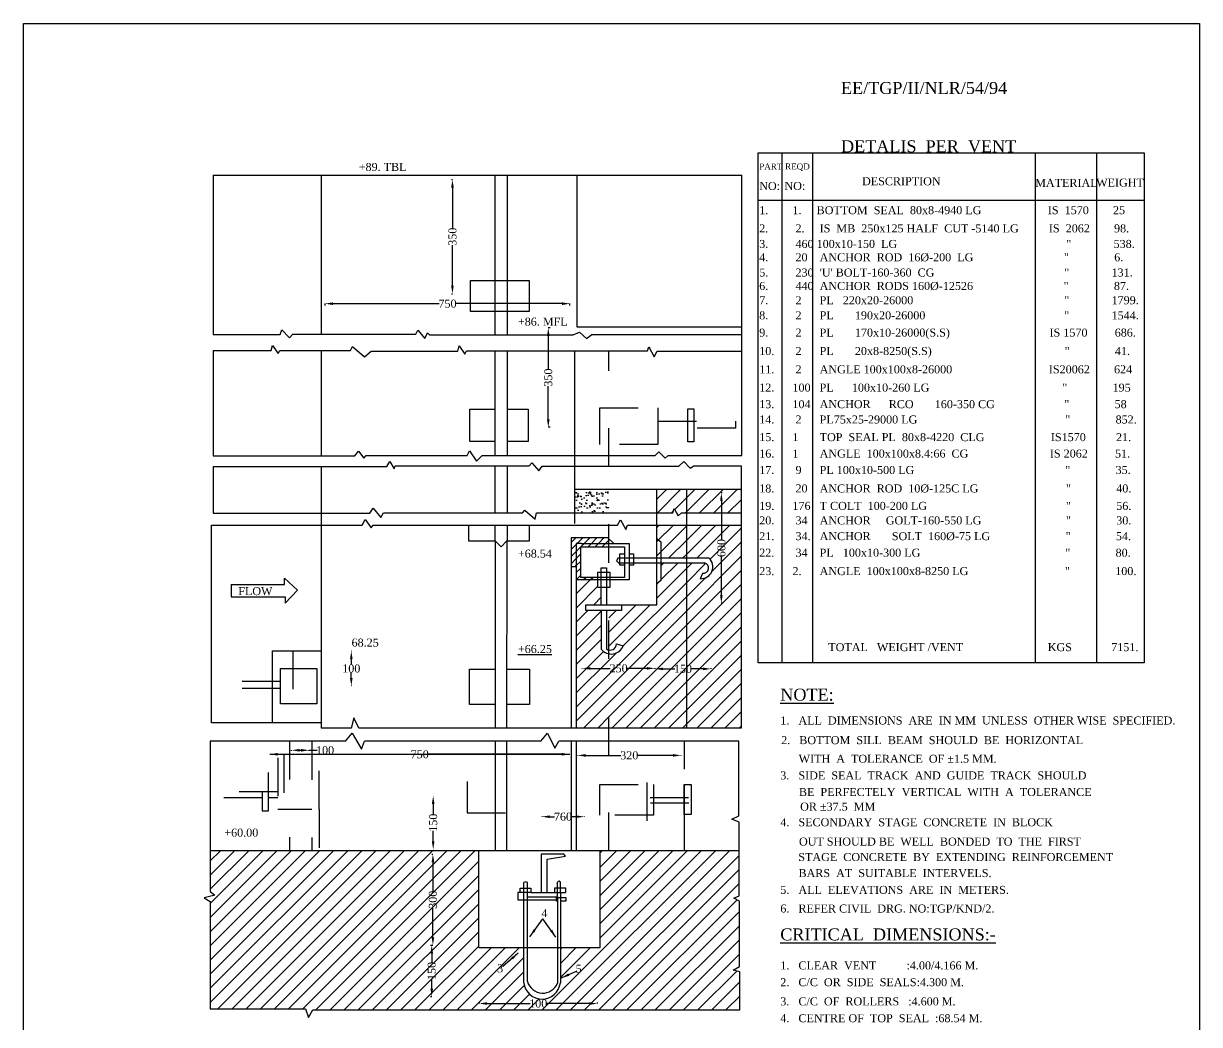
# Model space of a CAD drawing. Header units: millimetres. Extents: x 676 to 3617, y 672 to 4509.
# Drawn here: x 676 to 3616, y 2007 to 4509 of the extents above; entities that cross this region are included whole.
import ezdxf

# ---------------------------------------------------------------- set-up
doc = ezdxf.new("R2010")
doc.units = ezdxf.units.MM
doc.header["$MEASUREMENT"] = 0
doc.linetypes.add('ACAD_ISO03W100', pattern=[30, 12, -18])
for name, color, linetype in [('DIM', 5, 'Continuous'), ('DO LINE', 3, 'Continuous'), ('DWG.LINE', 10, 'Continuous'), ('HATCH', 2, 'Continuous'), ('RAILING', 4, 'Continuous'), ('TEXT', 7, 'Continuous')]:
    doc.layers.add(name, color=color, linetype=linetype)
doc.layers.add('TITLE', color=7, linetype='Continuous', lineweight=30)
doc.styles.get("Standard").update_dxf_attribs({"font": 'times.ttf', "height": 20})
doc.dimstyles.get("Standard").update_dxf_attribs({"dimtxt": 20, "dimasz": 20, "dimexe": 0.18, "dimexo": 0.0625, "dimgap": 0.09, "dimtad": 0, "dimtih": 1, "dimtoh": 1, "dimdec": 0, "dimzin": 0, "dimdsep": 46, "dimtxsty": 'Standard', "dimcen": 300, "dimclre": 256, "dimclrt": 4, "dimadec": 0, "dimazin": 0, "dimtfac": 1, "dimtdec": 0, "dimtofl": 0, "dimtmove": 0, "dimatfit": 3, "dimfxl": 0, "dimtolj": 1, "dimtzin": 0, "dimarcsym": 0})

# ---------------------------------------------------------------- blocks, each defined once
blk = doc.blocks.new('*D1')
at = {"layer": 'Defpoints', "color": 0, "ltscale": 0.2}
for p in [(1291.9, 2682.7), (2041.9, 2682.7), (2041.9, 2682.7)]:
    blk.add_point(p, dxfattribs=at)
at = {"layer": 'DIM', "lineweight": -2, "ltscale": 0.2}
for p, q in [((1291.9, 2682.7), (1291.9, 2682.9)), ((2041.9, 2682.7), (2041.9, 2682.9))]:
    blk.add_line(p, q, dxfattribs=at)
at = {"layer": 'DIM', "color": 0, "lineweight": -2, "ltscale": 0.2}
for p, q in [((1311.9, 2682.7), (1645.7, 2682.7)), ((2021.9, 2682.7), (1688.1, 2682.7))]:
    blk.add_line(p, q, dxfattribs=at)
at = {"layer": 'DIM', "color": 0, "ltscale": 0.2}
for points in [[(1311.9, 2686.1), (1311.9, 2679.4), (1291.9, 2682.7)], [(2021.9, 2686.1), (2021.9, 2679.4), (2041.9, 2682.7)]]:
    blk.add_solid(points, dxfattribs=at)
at = {"layer": 'DIM', "color": 4, "ltscale": 0.2, "insert": (1666.9, 2682.7), "char_height": 20, "attachment_point": 5}
blk.add_mtext('\\A1;750', dxfattribs=at)
blk = doc.blocks.new('*D2')
at = {"layer": 'Defpoints', "color": 0, "ltscale": 0.2}
for p in [(1815.5, 2062.7), (2110.9, 2062.7), (2110.9, 2059.8)]:
    blk.add_point(p, dxfattribs=at)
at = {"layer": 'DIM', "lineweight": -2, "ltscale": 0.2}
for p, q in [((1815.5, 2062.7), (1815.5, 2059.6)), ((2110.9, 2062.7), (2110.9, 2059.6))]:
    blk.add_line(p, q, dxfattribs=at)
at = {"layer": 'DIM', "color": 0, "lineweight": -2, "ltscale": 0.2}
for p, q in [((1835.5, 2059.8), (1943.2, 2059.8)), ((2090.9, 2059.8), (1983.2, 2059.8))]:
    blk.add_line(p, q, dxfattribs=at)
at = {"layer": 'DIM', "color": 0, "ltscale": 0.2}
for points in [[(1835.5, 2063.1), (1835.5, 2056.5), (1815.5, 2059.8)], [(2090.9, 2063.1), (2090.9, 2056.5), (2110.9, 2059.8)]]:
    blk.add_solid(points, dxfattribs=at)
at = {"layer": 'DIM', "color": 4, "ltscale": 0.2, "insert": (1963.2, 2059.8), "char_height": 20, "attachment_point": 5}
blk.add_mtext('\\A1;100', dxfattribs=at)
blk = doc.blocks.new('*D3')
at = {"layer": 'Defpoints', "color": 0, "ltscale": 0.2}
for p in [(1694.1, 2205.5), (1697, 2205.5), (1694.1, 2077)]:
    blk.add_point(p, dxfattribs=at)
at = {"layer": 'DIM', "lineweight": -2, "ltscale": 0.2}
for p, q in [((1694.1, 2205.5), (1697.2, 2205.5)), ((1694.1, 2077), (1697.2, 2077))]:
    blk.add_line(p, q, dxfattribs=at)
at = {"layer": 'DIM', "color": 0, "lineweight": -2, "ltscale": 0.2}
for p, q in [((1697, 2185.5), (1697, 2161.2)), ((1697, 2097), (1697, 2121.3))]:
    blk.add_line(p, q, dxfattribs=at)
at = {"layer": 'DIM', "color": 0, "ltscale": 0.2}
for points in [[(1693.6, 2185.5), (1700.3, 2185.5), (1697, 2205.5)], [(1693.6, 2097), (1700.3, 2097), (1697, 2077)]]:
    blk.add_solid(points, dxfattribs=at)
at = {"layer": 'DIM', "color": 4, "ltscale": 0.2, "insert": (1697, 2141.2), "char_height": 20, "attachment_point": 5, "rotation": 90}
blk.add_mtext('\\A1;150', dxfattribs=at)
blk = doc.blocks.new('*D4')
at = {"layer": 'Defpoints', "color": 0, "ltscale": 0.2}
for p in [(1697, 2432.8), (1699.9, 2432.8), (1697, 2205.5)]:
    blk.add_point(p, dxfattribs=at)
at = {"layer": 'DIM', "lineweight": -2, "ltscale": 0.2}
for p, q in [((1697, 2432.8), (1700.1, 2432.8)), ((1697, 2205.5), (1700.1, 2205.5))]:
    blk.add_line(p, q, dxfattribs=at)
at = {"layer": 'DIM', "color": 0, "lineweight": -2, "ltscale": 0.2}
for p, q in [((1699.9, 2412.8), (1699.9, 2340.3)), ((1699.9, 2225.5), (1699.9, 2298.1))]:
    blk.add_line(p, q, dxfattribs=at)
at = {"layer": 'DIM', "color": 0, "ltscale": 0.2}
for points in [[(1696.6, 2412.8), (1703.3, 2412.8), (1699.9, 2432.8)], [(1696.6, 2225.5), (1703.3, 2225.5), (1699.9, 2205.5)]]:
    blk.add_solid(points, dxfattribs=at)
at = {"layer": 'DIM', "color": 4, "ltscale": 0.2, "insert": (1699.9, 2319.2), "char_height": 20, "attachment_point": 5, "rotation": 90}
blk.add_mtext('\\A1;300', dxfattribs=at)
blk = doc.blocks.new('*D5')
at = {"layer": 'Defpoints', "color": 0, "ltscale": 0.2}
for p in [(1700.2, 2578.6), (1700.6, 2578.6), (1700.2, 2445)]:
    blk.add_point(p, dxfattribs=at)
at = {"layer": 'DIM', "lineweight": -2, "ltscale": 0.2}
for p, q in [((1700.2, 2578.6), (1700.7, 2578.6)), ((1700.2, 2445), (1700.7, 2445))]:
    blk.add_line(p, q, dxfattribs=at)
at = {"layer": 'DIM', "color": 0, "lineweight": -2, "ltscale": 0.2}
for p, q in [((1700.6, 2558.6), (1700.6, 2531.8)), ((1700.6, 2465), (1700.6, 2491.8))]:
    blk.add_line(p, q, dxfattribs=at)
at = {"layer": 'DIM', "color": 0, "ltscale": 0.2}
for points in [[(1697.2, 2558.6), (1703.9, 2558.6), (1700.6, 2578.6)], [(1697.2, 2465), (1703.9, 2465), (1700.6, 2445)]]:
    blk.add_solid(points, dxfattribs=at)
at = {"layer": 'DIM', "color": 4, "ltscale": 0.2, "insert": (1700.6, 2511.8), "char_height": 20, "attachment_point": 5, "rotation": 90}
blk.add_mtext('\\A1;150', dxfattribs=at)
blk = doc.blocks.new('*D6')
at = {"layer": 'Defpoints', "color": 0, "ltscale": 0.2}
for p in [(1972.2, 2527.1), (2077.8, 2527.1), (2077.8, 2526.8)]:
    blk.add_point(p, dxfattribs=at)
at = {"layer": 'DIM', "lineweight": -2, "ltscale": 0.2}
for p, q in [((1972.2, 2527.1), (1972.2, 2526.6)), ((2077.8, 2527.1), (2077.8, 2526.6))]:
    blk.add_line(p, q, dxfattribs=at)
at = {"layer": 'DIM', "color": 0, "lineweight": -2, "ltscale": 0.2}
for p, q in [((1992.2, 2526.8), (2003.8, 2526.8)), ((2057.8, 2526.8), (2046.1, 2526.8))]:
    blk.add_line(p, q, dxfattribs=at)
at = {"layer": 'DIM', "color": 0, "ltscale": 0.2}
for points in [[(1992.2, 2530.1), (1992.2, 2523.5), (1972.2, 2526.8)], [(2057.8, 2530.1), (2057.8, 2523.5), (2077.8, 2526.8)]]:
    blk.add_solid(points, dxfattribs=at)
at = {"layer": 'DIM', "color": 4, "ltscale": 0.2, "insert": (2025, 2526.8), "char_height": 20, "attachment_point": 5}
blk.add_mtext('\\A1;760', dxfattribs=at)
blk = doc.blocks.new('*D7')
at = {"layer": 'Defpoints', "color": 0, "ltscale": 0.2}
for p in [(2061.7, 2680.3), (2320.1, 2680.3), (2320.1, 2680)]:
    blk.add_point(p, dxfattribs=at)
at = {"layer": 'DIM', "lineweight": -2, "ltscale": 0.2}
for p, q in [((2061.7, 2680.2), (2061.7, 2679.8)), ((2320.1, 2680.2), (2320.1, 2679.8))]:
    blk.add_line(p, q, dxfattribs=at)
at = {"layer": 'DIM', "color": 0, "lineweight": -2, "ltscale": 0.2}
for p, q in [((2081.7, 2680), (2169.8, 2680)), ((2300.1, 2680), (2212, 2680))]:
    blk.add_line(p, q, dxfattribs=at)
at = {"layer": 'DIM', "color": 0, "ltscale": 0.2}
for points in [[(2081.7, 2683.3), (2081.7, 2676.6), (2061.7, 2680)], [(2300.1, 2683.3), (2300.1, 2676.6), (2320.1, 2680)]]:
    blk.add_solid(points, dxfattribs=at)
at = {"layer": 'DIM', "color": 4, "ltscale": 0.2, "insert": (2190.9, 2680), "char_height": 20, "attachment_point": 5}
blk.add_mtext('\\A1;320', dxfattribs=at)
blk = doc.blocks.new('*D8')
at = {"layer": 'Defpoints', "color": 0, "ltscale": 0.2}
for p in [(1496.5, 2940.6), (1495.9, 2853.8), (1496.5, 2853.8)]:
    blk.add_point(p, dxfattribs=at)
at = {"layer": 'DIM', "lineweight": -2, "ltscale": 0.2}
for p, q in [((1496.5, 2940.6), (1495.7, 2940.6)), ((1496.5, 2853.8), (1495.7, 2853.8))]:
    blk.add_line(p, q, dxfattribs=at)
at = {"layer": 'DIM', "color": 0, "lineweight": -2, "ltscale": 0.2}
for p, q in [((1495.9, 2920.6), (1495.9, 2907.5)), ((1495.9, 2873.8), (1495.9, 2886.9))]:
    blk.add_line(p, q, dxfattribs=at)
at = {"layer": 'DIM', "color": 0, "ltscale": 0.2}
for points in [[(1492.6, 2920.6), (1499.2, 2920.6), (1495.9, 2940.6)], [(1492.6, 2873.8), (1499.2, 2873.8), (1495.9, 2853.8)]]:
    blk.add_solid(points, dxfattribs=at)
at = {"layer": 'DIM', "color": 4, "ltscale": 0.2, "insert": (1495.9, 2897.2), "char_height": 20, "attachment_point": 5}
blk.add_mtext('\\A1;100', dxfattribs=at)
blk = doc.blocks.new('*D9')
at = {"layer": 'Defpoints', "color": 0, "ltscale": 0.2}
for p in [(1346.6, 2691.3), (1390.3, 2692.8), (1390.3, 2691.3)]:
    blk.add_point(p, dxfattribs=at)
at = {"layer": 'DIM', "lineweight": -2, "ltscale": 0.2}
for p, q in [((1346.6, 2691.4), (1346.6, 2693)), ((1390.3, 2691.4), (1390.3, 2693))]:
    blk.add_line(p, q, dxfattribs=at)
at = {"layer": 'DIM', "color": 0, "lineweight": -2, "ltscale": 0.2}
for p, q in [((1366.6, 2692.8), (1370.3, 2692.8)), ((1390.3, 2692.8), (1410.3, 2692.8))]:
    blk.add_line(p, q, dxfattribs=at)
at = {"layer": 'DIM', "color": 0, "ltscale": 0.2}
for points in [[(1366.6, 2696.1), (1366.6, 2689.5), (1346.6, 2692.8)], [(1370.3, 2696.1), (1370.3, 2689.5), (1390.3, 2692.8)]]:
    blk.add_solid(points, dxfattribs=at)
at = {"layer": 'DIM', "color": 4, "ltscale": 0.2, "insert": (1430.3, 2692.8), "char_height": 20, "attachment_point": 5}
blk.add_mtext('\\A1;100', dxfattribs=at)
blk = doc.blocks.new('*D10')
at = {"layer": 'Defpoints', "color": 0, "ltscale": 0.2}
for p in [(2073.3, 2897.5), (2255.1, 2897.5), (2255.1, 2897.5)]:
    blk.add_point(p, dxfattribs=at)
at = {"layer": 'DIM', "lineweight": -2, "ltscale": 0.2}
for p, q in [((2073.3, 2897.5), (2073.3, 2897.7)), ((2255.1, 2897.5), (2255.1, 2897.7))]:
    blk.add_line(p, q, dxfattribs=at)
at = {"layer": 'DIM', "color": 0, "lineweight": -2, "ltscale": 0.2}
for p, q in [((2093.3, 2897.5), (2142.8, 2897.5)), ((2235.1, 2897.5), (2185.6, 2897.5))]:
    blk.add_line(p, q, dxfattribs=at)
at = {"layer": 'DIM', "color": 0, "ltscale": 0.2}
for points in [[(2093.3, 2900.8), (2093.3, 2894.2), (2073.3, 2897.5)], [(2235.1, 2900.8), (2235.1, 2894.2), (2255.1, 2897.5)]]:
    blk.add_solid(points, dxfattribs=at)
at = {"layer": 'DIM', "color": 4, "ltscale": 0.2, "insert": (2164.2, 2897.5), "char_height": 20, "attachment_point": 5}
blk.add_mtext('\\A1;250', dxfattribs=at)
blk = doc.blocks.new('*D11')
at = {"layer": 'Defpoints', "color": 0, "ltscale": 0.2}
for p in [(2255.1, 2897.7), (2394.8, 2897.7), (2394.8, 2896.2)]:
    blk.add_point(p, dxfattribs=at)
at = {"layer": 'DIM', "lineweight": -2, "ltscale": 0.2}
for p, q in [((2255.1, 2897.6), (2255.1, 2896)), ((2394.8, 2897.6), (2394.8, 2896))]:
    blk.add_line(p, q, dxfattribs=at)
at = {"layer": 'DIM', "color": 0, "lineweight": -2, "ltscale": 0.2}
for p, q in [((2275.1, 2896.2), (2305, 2896.2)), ((2374.8, 2896.2), (2344.9, 2896.2))]:
    blk.add_line(p, q, dxfattribs=at)
at = {"layer": 'DIM', "color": 0, "ltscale": 0.2}
for points in [[(2275.1, 2899.5), (2275.1, 2892.8), (2255.1, 2896.2)], [(2374.8, 2899.5), (2374.8, 2892.8), (2394.8, 2896.2)]]:
    blk.add_solid(points, dxfattribs=at)
at = {"layer": 'DIM', "color": 4, "ltscale": 0.2, "insert": (2325, 2896.2), "char_height": 20, "attachment_point": 5}
blk.add_mtext('\\A1;150', dxfattribs=at)
blk = doc.blocks.new('*D12')
at = {"layer": 'Defpoints', "color": 0, "ltscale": 0.2}
for p in [(2421, 3336.2), (2423.3, 3336.2), (2423.3, 3060.2)]:
    blk.add_point(p, dxfattribs=at)
at = {"layer": 'DIM', "lineweight": -2, "ltscale": 0.2}
for p, q in [((2423.3, 3336.2), (2420.8, 3336.2)), ((2423.3, 3060.2), (2420.8, 3060.2))]:
    blk.add_line(p, q, dxfattribs=at)
at = {"layer": 'DIM', "color": 0, "lineweight": -2, "ltscale": 0.2}
for p, q in [((2421, 3316.2), (2421, 3219.3)), ((2421, 3080.2), (2421, 3177.1))]:
    blk.add_line(p, q, dxfattribs=at)
at = {"layer": 'DIM', "color": 0, "ltscale": 0.2}
for points in [[(2417.7, 3316.2), (2424.4, 3316.2), (2421, 3336.2)], [(2417.7, 3080.2), (2424.4, 3080.2), (2421, 3060.2)]]:
    blk.add_solid(points, dxfattribs=at)
at = {"layer": 'DIM', "color": 4, "ltscale": 0.2, "insert": (2421, 3198.2), "char_height": 20, "attachment_point": 5, "rotation": 90}
blk.add_mtext('\\A1;600', dxfattribs=at)
blk = doc.blocks.new('*D24')
at = {"layer": 'Defpoints', "color": 0, "ltscale": 0.2}
for p in [(1430.2, 3798.7), (2042.6, 3809), (2042.6, 3798.7)]:
    blk.add_point(p, dxfattribs=at)
at = {"layer": 'DIM', "lineweight": -2, "ltscale": 0.2}
for p, q in [((1430.2, 3804), (1430.2, 3809.1)), ((2042.6, 3804), (2042.6, 3809.1))]:
    blk.add_line(p, q, dxfattribs=at)
at = {"layer": 'DIM', "color": 0, "lineweight": -2, "ltscale": 0.2}
for p, q in [((1450.2, 3809), (1715.2, 3809)), ((2022.6, 3809), (1757.5, 3809))]:
    blk.add_line(p, q, dxfattribs=at)
at = {"layer": 'DIM', "color": 0, "ltscale": 0.2}
for points in [[(1450.2, 3812.3), (1450.2, 3805.6), (1430.2, 3809)], [(2022.6, 3812.3), (2022.6, 3805.6), (2042.6, 3809)]]:
    blk.add_solid(points, dxfattribs=at)
at = {"layer": 'DIM', "color": 4, "ltscale": 0.2, "insert": (1736.4, 3809), "char_height": 20, "attachment_point": 5}
blk.add_mtext('\\A1;750', dxfattribs=at)
blk = doc.blocks.new('*D25')
at = {"layer": 'Defpoints', "color": 0, "ltscale": 0.2}
for p in [(1988.3, 3748.5), (1993.1, 3748.5), (1993.1, 3499.9)]:
    blk.add_point(p, dxfattribs=at)
at = {"layer": 'DIM', "lineweight": -2, "ltscale": 0.2}
for p, q in [((1993.1, 3748.5), (1988.1, 3748.5)), ((1993.1, 3499.9), (1988.1, 3499.9))]:
    blk.add_line(p, q, dxfattribs=at)
at = {"layer": 'DIM', "color": 0, "lineweight": -2, "ltscale": 0.2}
for p, q in [((1988.3, 3728.5), (1988.3, 3645.3)), ((1988.3, 3519.9), (1988.3, 3603.1))]:
    blk.add_line(p, q, dxfattribs=at)
at = {"layer": 'DIM', "color": 0, "ltscale": 0.2}
for points in [[(1985, 3728.5), (1991.6, 3728.5), (1988.3, 3748.5)], [(1985, 3519.9), (1991.6, 3519.9), (1988.3, 3499.9)]]:
    blk.add_solid(points, dxfattribs=at)
at = {"layer": 'DIM', "color": 4, "ltscale": 0.2, "insert": (1988.3, 3624.2), "char_height": 20, "attachment_point": 5, "rotation": 90}
blk.add_mtext('\\A1;350', dxfattribs=at)
blk = doc.blocks.new('*D26')
at = {"layer": 'Defpoints', "color": 0, "ltscale": 0.2}
for p in [(1746.1, 4118.9), (1748.8, 4118.9), (1746.1, 3833.8)]:
    blk.add_point(p, dxfattribs=at)
at = {"layer": 'DIM', "lineweight": -2, "ltscale": 0.2}
for p, q in [((1746.2, 4118.9), (1748.9, 4118.9)), ((1746.2, 3833.8), (1748.9, 3833.8))]:
    blk.add_line(p, q, dxfattribs=at)
at = {"layer": 'DIM', "color": 0, "lineweight": -2, "ltscale": 0.2}
for p, q in [((1748.8, 4098.9), (1748.8, 3997.5)), ((1748.8, 3853.8), (1748.8, 3955.2))]:
    blk.add_line(p, q, dxfattribs=at)
at = {"layer": 'DIM', "color": 0, "ltscale": 0.2}
for points in [[(1745.4, 4098.9), (1752.1, 4098.9), (1748.8, 4118.9)], [(1745.4, 3853.8), (1752.1, 3853.8), (1748.8, 3833.8)]]:
    blk.add_solid(points, dxfattribs=at)
at = {"layer": 'DIM', "color": 4, "ltscale": 0.2, "insert": (1748.8, 3976.3), "char_height": 20, "attachment_point": 5, "rotation": 90}
blk.add_mtext('\\A1;350', dxfattribs=at)

msp = doc.modelspace()

# ---------------------------------------------------------------- hatches: boundary and pattern name
at = {"layer": 'HATCH', "ltscale": 0.2}
h = msp.add_hatch(dxfattribs=at)
h.set_pattern_fill('AR-SAND', color=256, scale=10, style=0)
h.paths.add_polyline_path([(2139.7, 3345.3), (2055.1, 3345.3), (2055.1, 3286.5), (2139.7, 3286.5)])
h = msp.add_hatch(dxfattribs=at)
h.set_pattern_fill('ANSI31', color=256, scale=200, style=0)
h.paths.add_polyline_path([(2334.4, 3345.3), (2259.6, 3345.3), (2259.6, 3286.5), (2299.7, 3286.5), (2303.3, 3297), (2312.7, 3279.1), (2321.2, 3286), (2334.4, 3286)])
h.paths.add_polyline_path([(2470.4, 3345.3), (2334.4, 3345.3), (2334.4, 3286), (2470.4, 3286)])
h = msp.add_hatch(dxfattribs=at)
h.set_pattern_fill('ANSI31', color=256, scale=200, style=0)
h.paths.add_polyline_path([(2470.4, 3255.7), (2334.4, 3255.7), (2334.4, 3173.5), (2390.1, 3173.5, -0.698089), (2368.3, 3121.4), (2374.2, 3135, 0.913841), (2379.2, 3161.3), (2334.4, 3161.3), (2334.4, 2748.3), (2470.4, 2748.3)])
h.paths.add_polyline_path([(2139.7, 2933.9, -0.181524), (2120.8, 2945.6), (2120.8, 3042.1), (2082.5, 3042.1), (2082.5, 3056.5), (2120.8, 3056.5), (2120.8, 3099.3), (2112.6, 3099.3), (2112.6, 3118.4), (2058.4, 3118.4), (2058.4, 2748.3), (2139.7, 2748.3)])
h = msp.add_hatch(dxfattribs=at)
h.set_pattern_fill('ANSI31', color=256, scale=200, style=0)
h.paths.add_polyline_path([(2334.4, 3161.3), (2270, 3161.3), (2270, 3116.9), (2259.6, 3108.4), (2259.6, 3056.5), (2171.4, 3056.5), (2171.4, 3042.1), (2139.7, 3042.1), (2139.7, 2943.6, 0.467577), (2159.2, 2958.9), (2175.3, 2953.5, -0.36421), (2139.7, 2933.9), (2139.7, 2748.3), (2334.4, 2748.3)])
h.paths.add_polyline_path([(2334.4, 3255.7), (2259.6, 3255.7), (2259.6, 3173.5), (2334.4, 3173.5)])
h = msp.add_hatch(dxfattribs=at)
h.set_pattern_fill('ANSI31', color=256, scale=100, style=0)
h.paths.add_polyline_path([(2058.4, 3209.8), (2070.7, 3209.8), (2139.7, 3209.8), (2139.7, 3221), (2136.8, 3223.6), (2045.3, 3223.6), (2045.3, 3152.1), (2058.4, 3152.1)])
h = msp.add_hatch(dxfattribs=at)
h.set_pattern_fill('ANSI31', color=256, scale=100, style=0)
h.paths.add_polyline_path([(2069.8, 3201.5), (2139.7, 3201.5), (2139.7, 3209.8), (2070.7, 3209.8), (2058.4, 3209.8), (2058.4, 3118.4), (2112.6, 3118.4), (2112.6, 3125), (2069.8, 3125)])
h = msp.add_hatch(dxfattribs=at)
h.set_pattern_fill('ANSI31', color=256, scale=200, style=0)
h.paths.add_polyline_path([(1814.4, 2441.5), (1143.3, 2441.5), (1143.3, 2340.2), (1154.5, 2330.7), (1127.7, 2323.7), (1143.3, 2314.8), (1143.3, 2046.3), (1381.5, 2046.3), (1388.8, 2024.6), (1399.5, 2043.7), (2467.5, 2043.7), (2467.5, 2139.4), (2450.3, 2143), (2466.4, 2152.7), (2466.4, 2315.9), (2452.1, 2323.3), (2465.5, 2329.2), (2465.5, 2441.5), (2118.1, 2441.5), (2118.1, 2199.6), (2018.6, 2199.6), (2018.6, 2111.2, -0.877364), (1927.1, 2111.2), (1927.1, 2199.6), (1814.4, 2199.6)])
h.paths.add_polyline_path([(1938.3, 2075), (1988.1, 2075), (1988.1, 2044.6), (1938.3, 2044.6)], flags=24)
h.paths.add_polyline_path([(1681.8, 2116.4), (1681.8, 2166.1), (1712.2, 2166.1), (1712.2, 2116.4)], flags=24)
h.paths.add_polyline_path([(1684.8, 2293.2), (1684.8, 2345.2), (1715.1, 2345.2), (1715.1, 2293.2)], flags=24)
h.paths.add_polyline_path([(1855.5, 2132.2), (1880.4, 2132.2), (1880.4, 2162.7), (1855.5, 2162.7)], flags=24)
h.paths.add_polyline_path([(2051.7, 2131.3), (2076.5, 2131.3), (2076.5, 2161.2), (2051.7, 2161.2)], flags=24)

# ---------------------------------------------------------------- linework, layer by layer
at = {"layer": 'DIM', "ltscale": 0.2}
msp.add_line((1291.9, 2682.7), (2041.9, 2682.7), dxfattribs=at)
at = {"layer": 'DO LINE', "linetype": 'ACAD_ISO03W100', "ltscale": 8}
for p, q in [((2139.7, 2441.5), (2139.7, 3691.4)), ((1349.9, 2941.2), (1349.9, 2761)), ((1319.1, 2864.5), (1146.6, 2864.5)), ((1319.1, 2847.3), (1146.6, 2847.3)), ((1288.8, 2541.6), (1288.8, 2715.7)), ((1341.1, 2715.7), (1341.1, 2441.5)), ((1397, 2714.8), (1397, 2441.5)), ((1415.3, 2545.2), (1415.3, 2715.7)), ((1327, 2682.7), (1327, 2545.2)), ((1311.9, 2673.7), (1311.9, 2545.2)), ((1311.9, 2588.9), (1143.3, 2588.9)), ((1273.2, 2588.9), (1273.2, 2541.6)), ((1785.2, 2614.4), (1785.2, 2536.5)), ((2235.9, 2516.5), (2235.9, 2615.9)), ((1273.2, 2574.1), (1143.3, 2574.1)), ((1311.9, 2574.1), (1288.8, 2574.1)), ((2242.8, 2575), (2464.7, 2575)), ((2243.9, 2561.3), (2464.7, 2561.3)), ((1273.2, 2541.6), (1288.8, 2541.6)), ((1311.9, 2545.2), (1397, 2545.2)), ((1415.3, 2545.2), (1415.3, 2441.5)), ((1785.2, 2536.5), (1939.5, 2536.5))]:
    msp.add_line(p, q, dxfattribs=at)
for points in [[(1855.4, 3464.5), (1792, 3464.5), (1792, 3545.1), (1855.4, 3545.1)], [(1885.7, 3545.1), (1938.3, 3545.1), (1938.3, 3464.5), (1885.7, 3464.5)], [(2262.5, 3515.7), (2456.2, 3515.7), (2456.2, 3497.5), (2262.5, 3497.5)]]:
    msp.add_lwpolyline(points, dxfattribs=at)
for points in [[(2117.4, 3548.6), (2262.5, 3548.6), (2262.5, 3457.4), (2117.4, 3457.4)], [(2337.4, 3545.9), (2352.5, 3545.9), (2352.5, 3463.6), (2337.4, 3463.6)], [(1319.1, 2897.1), (1409.4, 2897.1), (1409.4, 2808.9), (1319.1, 2808.9)], [(2117, 2607.3), (2251.1, 2607.3), (2251.1, 2530.2), (2117, 2530.2)]]:
    msp.add_lwpolyline(points, close=True, dxfattribs=at)
at = {"layer": 'DWG.LINE', "ltscale": 0.2}
for p, q in [((1150.3, 4130.5), (2472.1, 4130.5)), ((1150.3, 4130.5), (1150.3, 3732.2)), ((1420.6, 4130.5), (1420.6, 3732.5)), ((1855.4, 3731.1), (1855.4, 4130.5)), ((1885.7, 4130.5), (1885.7, 3731.1)), ((2060.2, 3750.4), (2060.2, 4130.5)), ((2472.1, 3429.3), (2472.1, 4130.5)), ((1317.8, 3732.2), (1322.6, 3743.8)), ((1322.6, 3743.8), (1341.5, 3723.8)), ((1657, 3732.5), (1662.3, 3742.6)), ((1662.3, 3742.6), (1679.8, 3722)), ((1679.8, 3722), (1686.1, 3736.3)), ((1686.1, 3736.3), (1691.5, 3731.1)), ((2050.3, 3731.1), (2066.5, 3737.4)), ((2472.1, 3750.4), (2060.2, 3750.4)), ((2066.5, 3737.4), (2083.5, 3722.2)), ((1150.3, 3732.2), (1317.8, 3732.2)), ((1295.3, 3691.7), (1299.2, 3704.3)), ((1299.2, 3704.3), (1313.3, 3684.6)), ((1341.5, 3723.8), (1350, 3732.5)), ((1350, 3732.5), (1657, 3732.5)), ((1691.5, 3731.1), (2050.3, 3731.1)), ((2083.5, 3722.2), (2097, 3731.8)), ((2097, 3731.8), (2472.1, 3731.8)), ((1150.3, 3691.7), (1295.3, 3691.7)), ((1150.3, 3691.7), (1150.3, 3428.4)), ((1313.3, 3684.6), (1317.1, 3691.9)), ((1317.1, 3691.9), (1493.6, 3691.9)), ((1420.6, 3691.9), (1420.6, 3428.4)), ((1493.6, 3691.9), (1499.2, 3702)), ((1499.2, 3702), (1528.8, 3676.4)), ((1528.8, 3676.4), (1545.7, 3690.4)), ((1545.7, 3690.4), (1762, 3690.4)), ((1762, 3690.4), (1765.3, 3703.9)), ((1765.3, 3703.9), (1779.9, 3682.4)), ((1779.9, 3682.4), (1783.8, 3691.4)), ((1783.8, 3691.4), (2236.1, 3691.4)), ((1855.4, 3429.4), (1855.4, 3691.4)), ((1885.7, 3691.4), (1885.7, 3429.4)), ((2055.1, 3259.5), (2055.1, 3691.4)), ((2236.1, 3691.4), (2240.1, 3701.1)), ((2240.1, 3701.1), (2252.8, 3676.5)), ((2252.8, 3676.5), (2260.4, 3690.5)), ((2260.4, 3690.5), (2472.1, 3690.5)), ((1504.7, 3428.4), (1513.8, 3440)), ((1513.8, 3440), (1527.2, 3422.8)), ((1785.2, 3429.5), (1791.3, 3441.2)), ((1791.3, 3441.2), (1808.5, 3415.6)), ((1150.3, 3428.4), (1504.7, 3428.4)), ((1527.2, 3422.8), (1533, 3429.5)), ((1533, 3429.5), (1785.2, 3429.5)), ((1584.8, 3401.7), (1592.4, 3414.3)), ((1592.4, 3414.3), (1602.9, 3395.8)), ((1808.5, 3415.6), (1822.7, 3429.4)), ((1822.7, 3429.4), (2255.3, 3429.4)), ((1940.6, 3403.6), (1946.9, 3410.8)), ((1946.9, 3410.8), (1964.5, 3391.3)), ((2255.3, 3429.4), (2264.5, 3438.7)), ((2264.5, 3438.7), (2280.3, 3423.2)), ((2280.3, 3423.2), (2287.7, 3429.3)), ((2287.7, 3429.3), (2472.1, 3429.3)), ((2314.7, 3402.5), (2326.8, 3414.8)), ((2326.8, 3414.8), (2343.4, 3397.7)), ((1150.3, 3401.7), (1584.8, 3401.7)), ((1150.3, 3401.7), (1150.3, 3285.7)), ((1420.6, 3401.7), (1420.6, 2748.3)), ((1602.9, 3395.8), (1605.2, 3403.6)), ((1605.2, 3403.6), (1940.6, 3403.6)), ((1855.4, 3285.8), (1855.4, 3403.6)), ((1885.7, 3403.6), (1885.7, 3285.8)), ((1964.5, 3391.3), (1973.2, 3402.5)), ((1973.2, 3402.5), (2314.7, 3402.5)), ((2343.4, 3397.7), (2352.1, 3404)), ((2352.1, 3404), (2470.4, 3404)), ((2470.4, 3404), (2470.4, 2748.3)), ((2055.1, 3345.3), (2470.4, 3345.3)), ((2259.6, 3056.5), (2259.6, 3345.3)), ((2334.4, 2748.3), (2334.4, 3345.3)), ((1542.6, 3285.7), (1550.3, 3297.9)), ((1550.3, 3297.9), (1570, 3274.8)), ((2299.7, 3286.5), (2303.3, 3297)), ((2303.3, 3297), (2312.7, 3279.1)), ((1150.3, 3285.7), (1542.6, 3285.7)), ((1523.4, 3255.3), (1530.4, 3269.2)), ((1530.4, 3269.2), (1545.5, 3248.5)), ((1570, 3274.8), (1576.8, 3285.8)), ((1576.8, 3285.8), (1923.7, 3285.8)), ((1923.7, 3285.8), (1929.5, 3292.6)), ((1929.5, 3292.6), (1955.4, 3270.2)), ((1955.4, 3270.2), (1959.2, 3286.5)), ((1959.2, 3286.5), (2299.7, 3286.5)), ((2161.1, 3255.5), (2168.6, 3268.7)), ((2168.6, 3268.7), (2182.4, 3244.7)), ((2312.7, 3279.1), (2321.2, 3286)), ((2321.2, 3286), (2470.4, 3286)), ((1146.6, 3255.3), (1523.4, 3255.3)), ((1146.6, 2761), (1146.6, 3255.3)), ((1545.5, 3248.5), (1550.7, 3255.5)), ((1550.7, 3255.5), (2161.1, 3255.5)), ((1789.3, 3255.5), (1789.3, 3216.1)), ((1855.4, 3216.1), (1855.4, 3255.5)), ((1885.7, 3255.5), (1885.7, 3216.1)), ((1941.8, 3216.1), (1941.8, 3255.5)), ((2182.4, 3244.7), (2186.4, 3255.7)), ((2186.4, 3255.7), (2470.4, 3255.7)), ((1789.3, 3216.1), (1855.9, 3216.1)), ((1855.4, 3216.1), (1855.9, 2748.3)), ((1855.9, 3216.1), (1870.2, 3201.4)), ((1870.2, 3201.4), (1884.6, 3216.1)), ((1884.6, 3216.1), (1941.8, 3216.1)), ((1884.6, 2748.3), (1885.7, 3216.1)), ((2136.8, 3223.6), (2045.3, 3223.6)), ((2045.3, 3223.6), (2045.3, 2748.3)), ((2070.7, 3209.8), (2058.4, 3209.8)), ((2058.4, 3209.8), (2058.4, 2748.3)), ((2070.7, 3209.8), (2190.8, 3209.8)), ((2151.9, 3209.8), (2136.8, 3223.6)), ((2190.8, 3209.8), (2190.8, 3118.4)), ((2260.7, 3221), (2270, 3213.7)), ((2270, 3213.7), (2270, 3116.9)), ((2162.8, 3173.5), (2158.8, 3166.4)), ((2164, 3161.3), (2158.8, 3166.4)), ((2162.8, 3173.5), (2390.1, 3173.5)), ((2164, 3161.3), (2379.2, 3161.3)), ((1328.9, 3107.5), (1328.9, 3122.9)), ((1328.9, 3122.9), (1361.8, 3093.1)), ((2190.8, 3118.4), (2058.4, 3118.4)), ((2270, 3116.9), (2259.6, 3108.4)), ((2374.2, 3135), (2368.3, 3121.4)), ((1195.7, 3107.5), (1195.7, 3076)), ((1195.7, 3107.5), (1328.9, 3107.5)), ((1330.6, 3060.2), (1361.8, 3093.1)), ((1195.7, 3076), (1330.6, 3076)), ((1330.6, 3076), (1330.6, 3060.2)), ((2120.8, 3042.1), (2120.8, 2945.6)), ((2133.6, 3042.1), (2133.6, 2946.2)), ((2171.4, 3056.5), (2259.6, 3056.5)), ((2159.2, 2958.9), (2175.3, 2953.5)), ((1502.3, 2774), (1495.9, 2748.2)), ((1515, 2748.3), (1502.3, 2774)), ((1299, 2761), (1146.6, 2761)), ((1496, 2748.3), (1420.6, 2748.3)), ((2470.4, 2748.3), (1515, 2748.3)), ((1143.3, 2715.7), (1143.3, 2340.2)), ((1481.7, 2715.7), (1143.3, 2715.7)), ((1970.1, 2715.7), (1528.7, 2715.7)), ((1855.9, 2715.7), (1855.9, 2441.5)), ((1884.6, 2441.5), (1884.6, 2715.7)), ((2464.7, 2715.7), (2014.4, 2715.7)), ((2045.3, 2715.7), (2045.3, 2441.5)), ((2058.4, 2715.7), (2058.4, 2441.7)), ((2327.8, 2715.7), (2327.8, 2645.8)), ((2464.7, 2529.3), (2464.7, 2715.7)), ((2327.8, 2607), (2327.8, 2441.5)), ((2446.9, 2520.9), (2464.7, 2529.3)), ((2465.5, 2513.5), (2446.9, 2520.9)), ((2465.5, 2329.2), (2465.5, 2513.5)), ((2465.5, 2441.5), (1143.3, 2441.5)), ((1814.4, 2199.6), (1814.4, 2441.5)), ((2118.1, 2199.6), (2118.1, 2441.5)), ((2027.3, 2432.9), (1970.6, 2432.9)), ((1970.6, 2432.9), (1970.6, 2337)), ((1985.9, 2420.7), (2031.1, 2427.8)), ((1985.9, 2337), (1985.9, 2420.7)), ((2031.1, 2427.8), (2027.3, 2432.9)), ((1936.3, 2326.2), (1936.3, 2362.4)), ((2011.5, 2326.2), (2011.5, 2363)), ((2018.6, 2337), (2018.6, 2361.9)), ((1917.8, 2337), (1912.6, 2337)), ((1912.6, 2337), (1912.6, 2318.9)), ((1944.8, 2337), (2031.5, 2337)), ((2009, 2315.8), (2009, 2326.2)), ((2011.5, 2324.5), (2032.6, 2324.5)), ((2032.6, 2324.5), (2032.6, 2315.8)), ((2452.1, 2323.3), (2465.5, 2329.2)), ((2466.4, 2315.9), (2452.1, 2323.3)), ((1143.3, 2314.8), (1143.3, 2046.3)), ((1912.6, 2318.9), (2009, 2318.9)), ((2011.5, 2315.8), (2009, 2315.8)), ((2032.6, 2315.8), (2018.6, 2315.8)), ((2466.4, 2152.7), (2466.4, 2315.9)), ((2450.3, 2143), (2466.4, 2152.7)), ((2467.5, 2139.4), (2450.3, 2143)), ((2467.5, 2043.7), (2467.5, 2139.4)), ((1143.3, 2046.3), (1381.5, 2046.3)), ((1381.5, 2046.3), (1388.8, 2024.6)), ((1388.8, 2024.6), (1399.5, 2043.7)), ((1399.5, 2043.7), (2467.5, 2043.7))]:
    msp.add_line(p, q, dxfattribs=at)
for points in [[(1794.3, 3866.6), (1940.5, 3866.6), (1940.5, 3789.4), (1794.3, 3789.4)], [(2069.8, 3201.5), (2178.9, 3201.5), (2178.9, 3125), (2069.8, 3125)], [(2112.6, 3137.9), (2142.2, 3137.9), (2142.2, 3099.3), (2112.6, 3099.3)], [(2082.5, 3056.5), (2171.4, 3056.5), (2171.4, 3042.1), (2082.5, 3042.1)], [(2327.8, 2607), (2345.5, 2607), (2345.5, 2532.5), (2327.8, 2532.5)], [(1917.8, 2348.5), (1944.8, 2348.5), (1944.8, 2337), (1917.8, 2337)]]:
    msp.add_lwpolyline(points, close=True, dxfattribs=at)
for points in [[(2178.9, 3155.8), (2167, 3155.8), (2167, 3184), (2178.9, 3184)], [(2190.8, 3184), (2201.3, 3184), (2201.3, 3155.8), (2190.8, 3155.8)], [(2045.3, 3152.1), (2058.4, 3152.1)], [(2120.8, 3056.5), (2120.8, 3148.8), (2133.6, 3148.8), (2133.6, 3056.5)], [(1420.6, 2761), (1299, 2761), (1299, 2941.2), (1420.6, 2941.2)], [(1855.9, 2807.4), (1791.2, 2807.4), (1791.2, 2895.7), (1855.8, 2895.7)], [(1884.9, 2895.7), (1941.2, 2895.7), (1941.2, 2807.4), (1884.7, 2807.4)], [(1481.7, 2715.7), (1497.9, 2735.3), (1521.4, 2695.4), (1528.7, 2715.7)], [(1970.1, 2715.7), (1986.6, 2735.4), (2004.9, 2697.9), (2014.4, 2715.7)], [(1927.1, 2111.2), (1927.1, 2362.4)], [(1143.3, 2340.2), (1154.5, 2330.7), (1127.7, 2323.7), (1143.3, 2314.8)], [(1936.3, 2115), (1936.3, 2326.2), (2011.5, 2326.2), (2011.5, 2110.8)], [(2004.7, 2337), (2004.7, 2348.7), (2031.5, 2348.7), (2031.5, 2337)], [(2018.6, 2337), (2018.6, 2111.2)], [(1814.4, 2199.6), (2118.1, 2199.6)]]:
    msp.add_lwpolyline(points, dxfattribs=at)
for centre, radius, start, end in [((2369.7, 3151.5), 30, 267.4422, 47.1162), ((2375.5, 3148.4), 13.4, 264.5483, 74.2377), ((2145.8, 2964.9), 31.6, 217.6028, 338.8054), ((2143, 2959.4), 16.2, 234.4167, 358.1631), ((1931.7, 2354.9), 8.8, 58.7628, 121.2372), ((2015, 2361.9), 3.64, 359.6792, 162.5324), ((1972.9, 2117.2), 46.1, 187.4749, 352.5251), ((1974.6, 2125.7), 39.8, 195.5264, 337.9992)]:
    msp.add_arc(centre, radius, start, end, dxfattribs=at)
at = {"layer": 'RAILING', "ltscale": 0.2}
for p, q in [((2572.2, 4186.1), (2572.2, 2911.5)), ((2649.9, 2911.5), (2649.9, 4186.1)), ((3205.6, 4186.1), (3205.6, 2911.5)), ((3359.9, 2911.5), (3359.9, 4186.1)), ((2513.4, 4067.4), (3478.2, 4067.4))]:
    msp.add_line(p, q, dxfattribs=at)
msp.add_lwpolyline([(2513.4, 4186.1), (3478.2, 4186.1), (3478.2, 2911.5), (2513.4, 2911.5)], close=True, dxfattribs=at)
at = {"layer": 'TITLE', "ltscale": 0.2}
msp.add_lwpolyline([(676.4, 4509.1), (3616.3, 4509.1), (3616.3, 672.2), (676.4, 672.2)], close=True, dxfattribs=at)

# ---------------------------------------------------------------- texts
at = {"layer": 'TEXT', "ltscale": 0.2}
for s, height, p in [('EE/TGP/II/NLR/54/94', 30, (2720.2, 4333)), ('DETALIS  PER  VENT', 30, (2720.2, 4187.3)), ('+89. TBL', 20, (1514.5, 4140.7)), ('PART', 15, (2515.7, 4144.2)), ('REQD', 15, (2580.4, 4144.4)), ('DESCRIPTION', 20, (2772.8, 4104.9)), ('MATERIAL', 20, (3205.6, 4100.8)), ('WEIGHT', 20, (3358.1, 4101.5)), ('NO:', 20, (2515.7, 4093.2)), ('NO:', 20, (2578.8, 4093.2)), ('1.        1.     BOTTOM  SEAL  80x8-4940 LG                      IS  1570        25', 20, (2515.7, 4032.6)), ('2.         2.     IS  MB  250x125 HALF  CUT -5140 LG          IS  2062        98.', 20, (2515.7, 3987.1)), ('3.         460 100x10-150  LG                                                        "              538.', 20, (2515.7, 3948.3)), ('4.         20    ANCHOR  ROD  16%%C-200  LG                              "               6.', 20, (2515.7, 3914.9)), ('5.         230  \'U\' BOLT-160-360  CG                                           "              131.', 20, (2515.7, 3876.8)), ('6.         440  ANCHOR  RODS 160%%C-12526                              "               87.', 20, (2515.7, 3843.3)), ('7.         2      PL   220x20-26000                                                  "              1799.', 20, (2515.7, 3807.5)), ('+86. MFL', 20, (1912.4, 3754)), ('8.         2      PL       190x20-26000                                              "              1544.', 20, (2515.7, 3769.8)), ('9.         2      PL       170x10-26000(S.S)                                 IS 1570         686.', 20, (2515.7, 3726.7)), ('10.       2      PL       20x8-8250(S.S)                                            "               41.', 20, (2515.7, 3680.6)), ('11.       2      ANGLE 100x100x8-26000                                IS20062        624', 20, (2515.7, 3634.8)), ('12.      100   PL      100x10-260 LG                                            "               195', 20, (2515.7, 3589.2)), ('13.      104   ANCHOR      RCO       160-350 CG                       "               58', 20, (2515.7, 3547.8)), ('14.       2      PL75x25-29000 LG                                                 "               852.', 20, (2515.7, 3509.5)), ('15.      1       TOP  SEAL PL  80x8-4220  CLG                      IS1570          21.', 20, (2515.7, 3465.4)), ('16.      1       ANGLE  100x100x8.4:66  CG                           IS 2062         51.', 20, (2515.7, 3424.3)), ('17.       9      PL 100x10-500 LG                                                  "               35.', 20, (2515.7, 3383.3)), ('18.       20    ANCHOR  ROD  10%%C-125C LG                             "               40.', 20, (2515.7, 3337.2)), ('19.      176   T COLT  100-200 LG                                              "               56.', 20, (2515.7, 3293.6)), ('20.       34    ANCHOR     GOLT-160-550 LG                            "               30.', 20, (2515.7, 3257.3)), ('21.       34.   ANCHOR       SOLT  160%%C-75 LG                         "               54.', 20, (2515.7, 3217.9)), ('+68.54', 20, (1912.4, 3174.4)), ('22.       34    PL   100x10-300 LG                                                "               80.', 20, (2515.7, 3176.6)), ('23.      2.      ANGLE  100x100x8-8250 LG                                "               100.', 20, (2515.7, 3130.6)), ('FLOW', 20, (1213.2, 3080.6)), ('68.25', 20, (1496.6, 2951.9)), ('%%U+66.25', 20, (1912.4, 2935.9)), ('TOTAL   WEIGHT /VENT                            KGS             7151.', 20, (2688.3, 2940.5)), ('%%UNOTE:', 30, (2568.4, 2816.8)), ('1.   ALL  DIMENSIONS  ARE  IN MM  UNLESS  OTHER WISE  SPECIFIED.', 20, (2568.4, 2757.2)), ('2.   BOTTOM  SILL  BEAM  SHOULD  BE  HORIZONTAL', 20, (2570.5, 2708.1)), ('WITH  A  TOLERANCE  OF ±1.5 MM.', 20, (2614.3, 2661.6)), ('3.   SIDE  SEAL  TRACK  AND  GUIDE  TRACK  SHOULD', 20, (2568.4, 2620)), ('BE  PERFECTELY  VERTICAL  WITH  A  TOLERANCE', 20, (2615, 2578.5)), ('OR ±37.5  MM', 20, (2618, 2542)), ('4.   SECONDARY  STAGE  CONCRETE  IN  BLOCK', 20, (2568.4, 2502.9)), ('+60.00', 20, (1178.4, 2477)), ('OUT SHOULD BE  WELL  BONDED  TO  THE  FIRST', 20, (2615.1, 2454.6)), ('STAGE  CONCRETE  BY  EXTENDING  REINFORCEMENT', 20, (2613.4, 2416)), ('BARS  AT  SUITABLE  INTERVELS.', 20, (2613.9, 2375.9)), ('5.   ALL  ELEVATIONS  ARE  IN  METERS.', 20, (2568.4, 2333.9)), ('4', 20, (1971.1, 2275.7)), ('6.   REFER CIVIL  DRG. NO:TGP/KND/2.', 20, (2568.4, 2287.3)), ('%%UCRITICAL  DIMENSIONS:-', 30, (2568.4, 2217.6)), ('3', 20, (1860.5, 2137.7)), ('5', 20, (2056.7, 2136.7)), ('1.   CLEAR  VENT          :4.00/4.166 M.', 20, (2568.4, 2145.1)), ('2.   C/C  OR  SIDE  SEALS:4.300 M.', 20, (2568.4, 2103.2)), ('3.   C/C  OF  ROLLERS   :4.600 M.', 20, (2568.4, 2055.2)), ('4.   CENTRE OF  TOP  SEAL  :68.54 M.', 20, (2568.4, 2013.2))]:
    msp.add_text(s, height=height, dxfattribs=at).set_placement(p)

# ---------------------------------------------------------------- dimensions: what is measured, and where the dimension line sits
at = {"layer": 'DIM', "ltscale": 0.2}
for p1, p2, distance, text, picture, middle in [((1746.1, 3833.8), (1746.1, 4118.9), -2.6, '350', '*D26', (1748.8, 3976.3)), ((1993.1, 3499.9), (1993.1, 3748.5), 4.8, '350', '*D25', (1988.3, 3624.2)), ((2423.3, 3060.2), (2423.3, 3336.2), 2.3, '600', '*D12', (2421, 3198.2)), ((1700.2, 2445), (1700.2, 2578.6), -0.4, '150', '*D5', (1700.6, 2511.8)), ((1697, 2205.5), (1697, 2432.8), -3, '300', '*D4', (1699.9, 2319.2)), ((1694.1, 2077), (1694.1, 2205.5), -2.9, '150', '*D3', (1697, 2141.2))]:
    dim = msp.add_aligned_dim(p1=p1, p2=p2, distance=distance, text=text, dimstyle='Standard', dxfattribs=at)
    dim.commit()
    dim.dimension.update_dxf_attribs({"geometry": picture, "text_midpoint": middle, "text_rotation": 90})
for p1, p2, distance, text, picture, middle in [((1430.2, 3798.7), (2042.6, 3798.7), 10.2, '750', '*D24', (1736.4, 3809)), ((1496.5, 2940.6), (1496.5, 2853.8), -0.6, '100', '*D8', (1495.9, 2897.2)), ((2073.3, 2897.5), (2255.1, 2897.5), 0, '250', '*D10', (2164.2, 2897.5)), ((2255.1, 2897.7), (2394.8, 2897.7), -1.5, '150', '*D11', (2325, 2896.2)), ((1346.6, 2691.3), (1390.3, 2691.3), 1.5, '100', '*D9', (1430.3, 2692.8)), ((1815.5, 2062.7), (2110.9, 2062.7), -2.9, '100', '*D2', (1963.2, 2059.8))]:
    dim = msp.add_aligned_dim(p1=p1, p2=p2, distance=distance, text=text, dimstyle='Standard', dxfattribs=at)
    dim.commit()
    dim.dimension.update_dxf_attribs({"geometry": picture, "text_midpoint": middle})
dim = msp.add_aligned_dim(p1=(1291.9, 2682.7), p2=(2041.9, 2682.7), distance=0, dimstyle='Standard', dxfattribs=at)
dim.commit()
dim.dimension.update_dxf_attribs({"geometry": '*D1', "text_midpoint": (1666.9, 2682.7)})
dim = msp.add_linear_dim(base=(2320.1, 2680), p1=(2061.7, 2680.3), p2=(2320.1, 2680.3), angle=0, text='320', dimstyle='Standard', dxfattribs=at)
dim.commit()
dim.dimension.update_dxf_attribs({"geometry": '*D7', "text_midpoint": (2190.9, 2680), "dimtype": 161})
dim = msp.add_linear_dim(base=(2077.8, 2526.8), p1=(1972.2, 2527.1), p2=(2077.8, 2527.1), angle=0, text='760', dimstyle='Standard', override={"dimtxt": 20, "dimasz": 20}, dxfattribs=at)
dim.commit()
dim.dimension.update_dxf_attribs({"geometry": '*D6', "text_midpoint": (2025, 2526.8), "dimtype": 161})

# ---------------------------------------------------------------- leaders
for points in [[(1942.2, 2226.9), (1974.8, 2271.7)], [(2007.1, 2226.1), (1974.8, 2271.7)], [(1913, 2185.7), (1874.6, 2152.4)], [(2021.5, 2123.9), (2060.6, 2141.6)]]:
    msp.add_leader(points, dimstyle='Standard', override={"dimgap": 0.09, "dimtad": 0}, dxfattribs=at)

doc.saveas('drawing.dxf')
